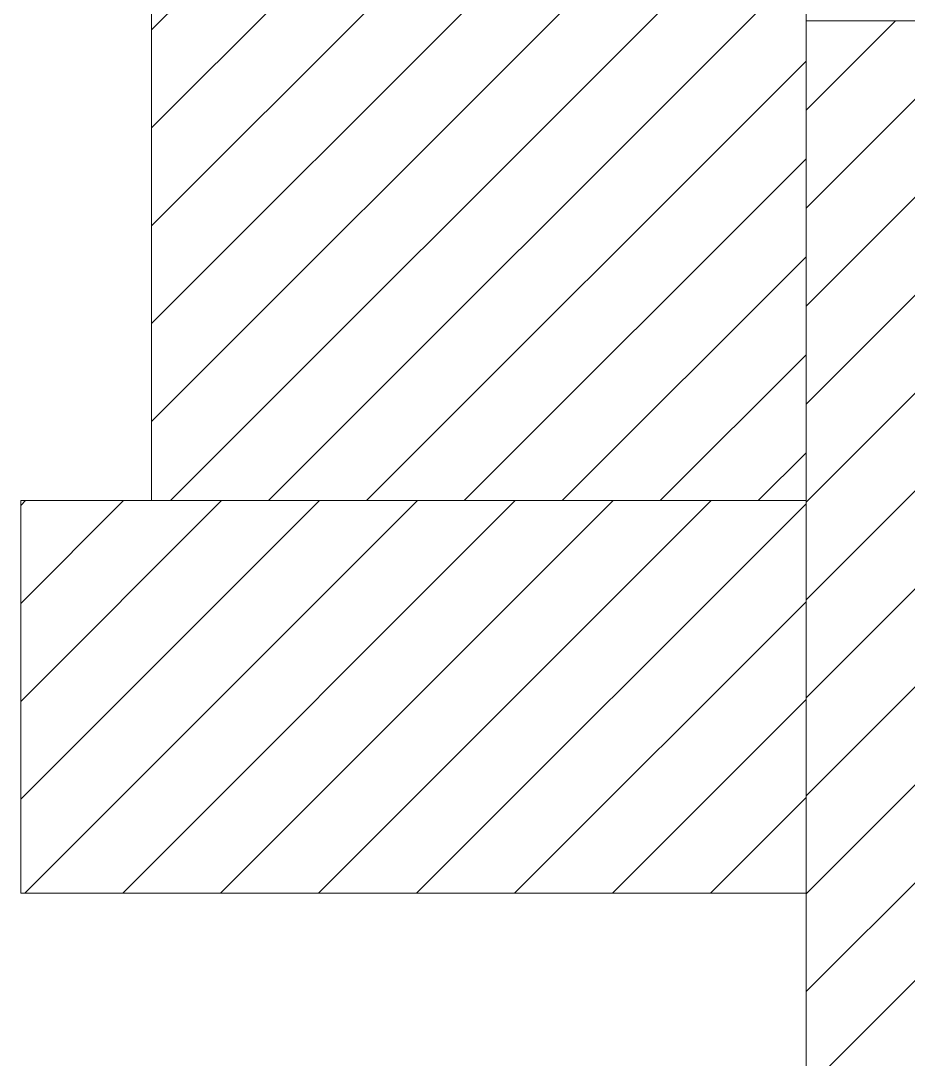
# Model space of a CAD drawing. Header units: millimetres. Extents: x 126 to 12547, y 1644 to 26714.
# Drawn here: x 9744.87 to 9785.56, y 2178.22 to 2225.83 of the extents above; entities that cross this region are included whole.
import ezdxf

# ---------------------------------------------------------------- set-up
doc = ezdxf.new("R2010")
doc.units = ezdxf.units.MM
doc.layers.add('F_ARREDI', color=7, linetype='Continuous', lineweight=5)
doc.layers.add('F_MULTI laminato OPACO', color=1, linetype='Continuous', lineweight=5)

# ---------------------------------------------------------------- blocks, each defined once
blk = doc.blocks.new('ARMADIO_camera master_sol.C_pianta')
at = {"layer": 'F_MULTI laminato OPACO', "transparency": 33554508}
h = blk.add_hatch(dxfattribs=at)
h.set_pattern_fill('ANSI31', color=256)
h.set_pattern_definition([(45, (2382, 0), (-2.24506403, 2.24506403), [])])
h.paths.add_polyline_path([(720238.422, 531638.095), (720220.422, 531638.095), (720220.422, 531056.095), (720238.422, 531056.095)])
h = blk.add_hatch(dxfattribs=at)
h.set_pattern_fill('ANSI31', color=256)
h.set_pattern_definition([(45, (-384, 0), (-2.24506403, 2.24506403), [])])
h.paths.add_polyline_path([(720274.422, 531078.095), (720274.422, 531096.095), (720238.422, 531096.095), (720238.422, 531078.095)])
h = blk.add_hatch(dxfattribs=at)
h.set_pattern_fill('ANSI31', color=5)
h.paths.add_polyline_path([(720247.422, 531030.595), (720238.422, 531030.595), (720238.422, 531078.095), (720268.422, 531078.095), (720268.422, 531018.095), (720238.422, 531018.095), (720238.422, 531025.595), (720247.422, 531025.595)])
at = {"layer": 'F_MULTI laminato OPACO'}
for points in [[(720220.422, 531636.095), (720238.422, 531636.095), (720238.422, 531056.095), (720220.422, 531056.095)], [(720274.422, 531078.095), (720274.422, 531096.095), (720238.422, 531096.095), (720238.422, 531078.095)]]:
    blk.add_lwpolyline(points, close=True, dxfattribs=at)
at = {"layer": 'F_MULTI laminato OPACO', "color": 5}
blk.add_lwpolyline([(720268.422, 531018.095), (720238.422, 531018.095), (720238.422, 531078.095), (720268.422, 531078.095)], close=True, dxfattribs=at)

msp = doc.modelspace()

# ---------------------------------------------------------------- block references
at = {"layer": 'F_ARREDI', "color": 2, "lineweight": 5, "rotation": 180}
msp.add_blockref('ARMADIO_camera master_sol.C_pianta', (730019.295, 533281.926), dxfattribs=at)

doc.saveas('drawing.dxf')
